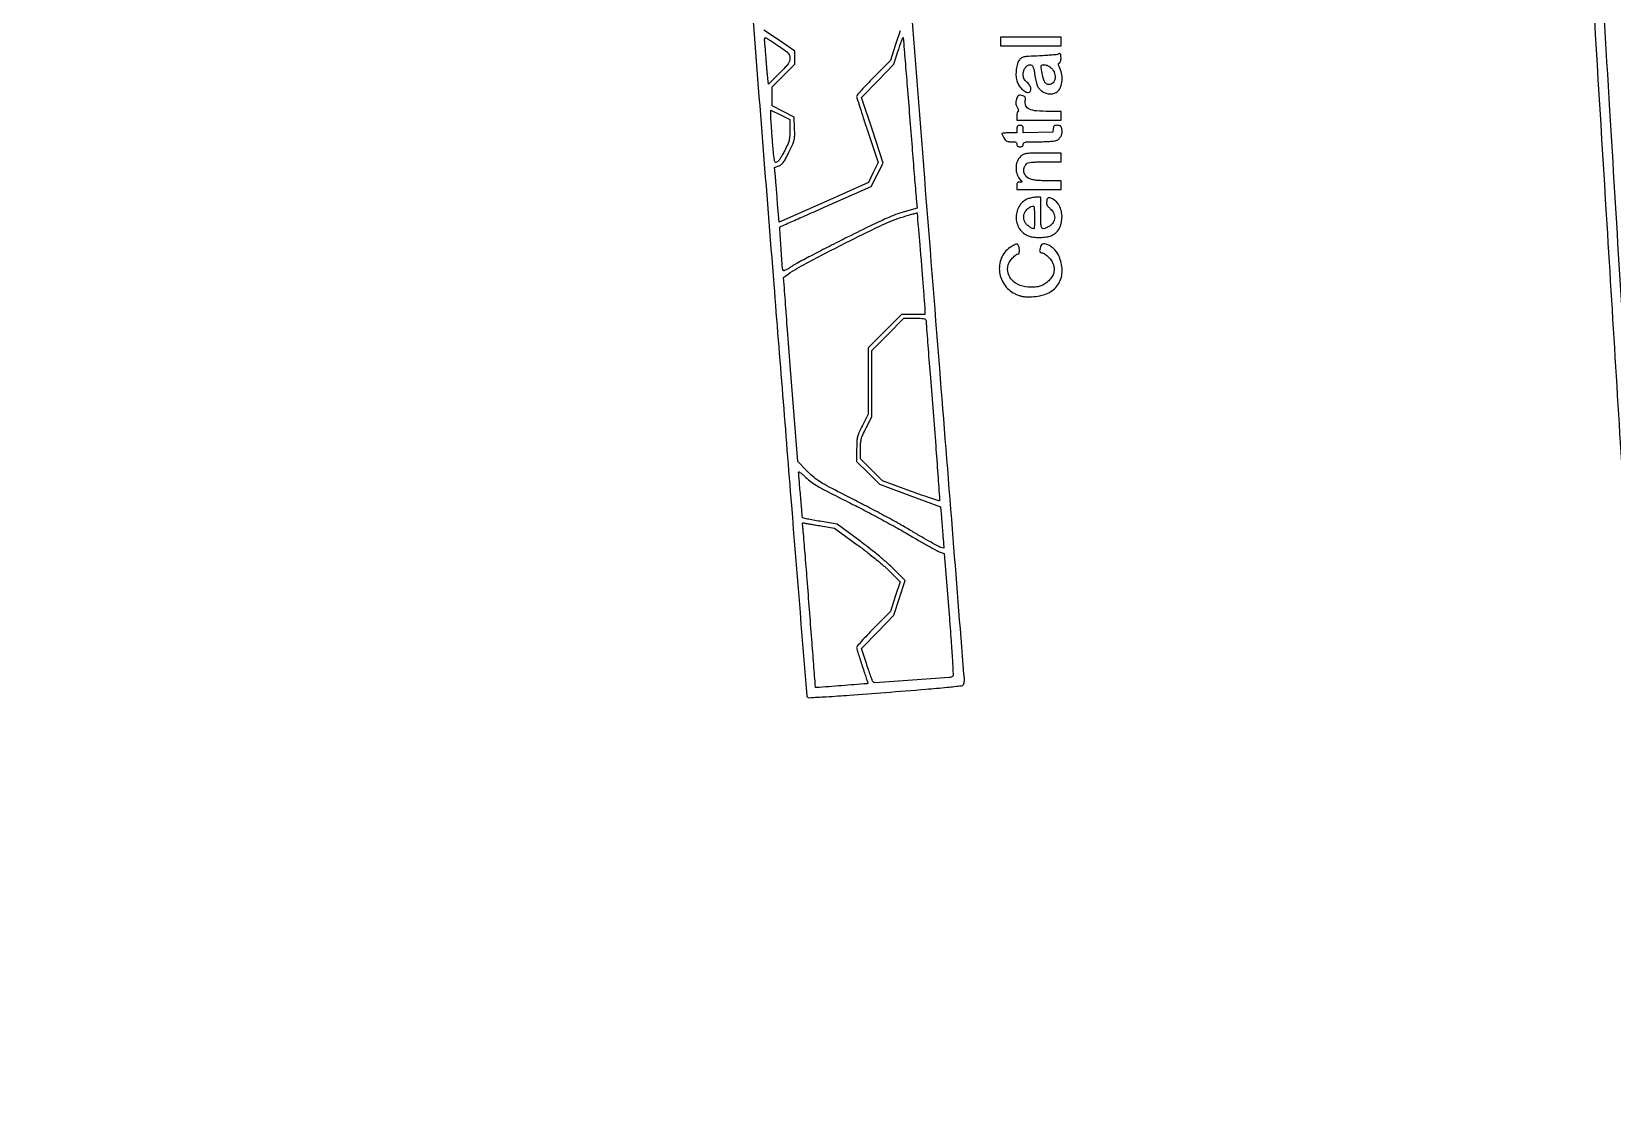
# Model space of a CAD drawing. Extents: x 56 to 1133, y 13 to 780.
# Drawn here: x 55.6 to 161.6, y 13.2 to 84.6 of the extents above; entities that cross this region are included whole.
import ezdxf

# ---------------------------------------------------------------- set-up
doc = ezdxf.new("R2010")
doc.units = 0
doc.header["$MEASUREMENT"] = 0

msp = doc.modelspace()

# ---------------------------------------------------------------- linework, layer by layer
for points in [[(353.926509, 289.492281, 0.000002), (353.135196, 271.808383, 0.000001), (351.87328, 243.604138, 0.000001), (350.438387, 211.532116, 0.000001), (349.017659, 179.775, -0.000003), (345.455025, 100.147273, -0.000039)], [(529.032925, 286.436984, -0.000002), (529.83462, 265.012438, -0.000004), (530.769888, 240.009811, -0.000003), (531.839084, 211.4154, 0.000001), (532.991169, 180.601107, 0.000001), (534.178651, 148.843697, 0.000001), (535.23949, 120.47627, 0.000003), (535.941746, 101.701946, 0.000115)], [(340.916813, 486.835527, -0.000001), (340.895598, 462.377991, -0.192633)], [(155.796555, 260.260169, -0.000003), (159.907504, 327.615368)], [(163.406072, 396.054539, 0.000001), (162.165978, 375.874225, 0.000138)], [(1130.14234, 577.288816, 0.000001), (1112.945079, 577.188951, 0.000111)], [(155.079081, 173.110038, 0.000001), (156.290234, 153.025371, 0.00004), (157.629225, 130.851335, 0.000024), (159.21966, 104.569869, 0.000076), (161.17517, 72.362753, 0.000277), (162.430743, 51.921908, 0.000008), (163.410843, 36.112905, 0.184645)], [(669.186, 575.9568), (669.186, 315.444661), (669.186, 54.932523), (668.36115, 54.830213, -0.000764), (665.751187, 54.510534, -0.000568), (662.867724, 54.165146, -0.000084), (659.95689, 53.820326, -0.028233), (659.73195, 53.806521), (659.5416, 53.8056), (659.5416, 273.9771, -0.000009), (659.54438, 420.999454, -0.000183), (659.562766, 466.606012, -0.000011), (659.584417, 494.02232, -0.413976)], [(344.226992, 72.750501, -0.000001), (343.466744, 55.819613, -0.187275)], [(340.275612, 460.29304, 0.000001), (337.392807, 449.674757, 0.000025)], [(528.70788, 577.073614, 0.000003), (528.686579, 549.005158, 0.000159)], [(308.265541, 303.202231, -0.000001), (310.164009, 315.537643, -0.000018), (312.264289, 329.18101, -0.000011), (314.752336, 345.3372)], [(360.940764, 333.822126, -0.000001), (360.44584, 323.043955, -0.170109)], [(355.392322, 322.604426, -0.000001), (354.965384, 312.885284, -0.000128)], [(260.869416, 166.221373, 0.000003), (255.934596, 146.925226, 0.000002), (249.973054, 123.613399, 0.000002), (243.974285, 100.155274, 0.000003), (238.914954, 80.37, -0.000178), (234.485589, 63.073493, -0.000323), (230.851402, 48.941065, -0.000034), (227.663535, 36.580924, -0.03211), (227.479543, 36.019478, -0.02998), (226.715747, 34.400533, -0.034449), (225.794183, 32.961608, -0.037055), (224.758594, 31.763045, -0.050808), (223.653459, 30.86458, -0.012703), (223.335481, 30.667132, -0.011649), (222.998677, 30.480073, -0.01174), (222.690398, 30.32726, -0.037029), (222.474854, 30.245464, -0.067136), (221.984433, 30.169034, -0.002479), (220.104967, 30.139767, -0.002352), (217.028052, 30.121583, -0.000302), (210.427145, 30.1176), (198.81, 30.1176), (198.81, 216.027253)], [(227.767433, 395.219951, -0.000003), (234.201262, 370.109926, -0.000073)], [(407.3347, 444.924004, -0.000004), (413.387069, 422.577)], [(406.87465, 449.277685, 0.000002), (404.013931, 459.83339, 0.00469)], [(659.189342, 332.340905, -0.000015), (659.196643, 226.03005, -0.00003)], [(100.199925, 227.461573, 0.000002), (100.183224, 213.695865, 0.00019)], [(346.046626, 324.065198, -0.000002), (346.783149, 334.808066, -0.000171)], [(387.811867, 323.077935, -0.000002), (387.3112, 333.85371, -0.000177)], [(256.639503, 285.213423, -0.000008), (250.206037, 310.371325, -0.000008), (243.778362, 335.510065, -0.000008), (238.170886, 357.443994, -0.000033)], [(228.352789, 36.404895, 0.000005), (234.791511, 61.503492, 0.000122)], [(198.4716, 216.0261), (198.4716, 30.1176), (189.472166, 30.1176), (180.472732, 30.1176), (172.277216, 33.277511), (164.0817, 36.437422), (164.014955, 36.978761, -0.015446), (163.974196, 37.421583, -0.000004), (162.762091, 57.304054, -0.000077), (161.422203, 79.341278, -0.000047), (159.843611, 105.41107), (155.739012, 173.30204)], [(103.841169, 86.8517, 0.000141), (105.35452, 67.65607, 0.000303), (106.535492, 52.844195, 0.000007), (107.560695, 40.085582, 0.17815), (107.606311, 39.986849, 0.213136), (107.716552, 39.944672, 0.00117), (108.872304, 40.010525, 0.003626), (110.425953, 40.11401, 0.001034), (112.835931, 40.297109, 0.000854), (115.546016, 40.513306, 0.004871), (116.984919, 40.644691, 0.003171), (117.93124, 40.74647, 0.205301), (118.071815, 40.82667, 0.095133), (118.106679, 40.897454, 0.033117), (118.129557, 41.0093, 0.031476), (118.138978, 41.138799, 0.031798), (118.132009, 41.26801, -0.009577), (118.106843, 41.523188, -0.000003), (117.335955, 51.243104, -0.000056), (116.481551, 62.032363, -0.000034), (115.473882, 74.7864, 0.000062), (114.397634, 88.398748, 0.000065), (113.331387, 101.841216, 0.000062)], [(113.824181, 84.685757), (113.500956, 83.691128), (113.177732, 82.6965), (112.044166, 81.553305, 0.005215), (111.609724, 81.105935, 0.007988), (111.243585, 80.70842, 0.003527), (110.94127, 80.364638, 0.180485), (110.9106, 80.282439, 0.075666), (110.92504, 80.187566, 0.000822), (111.121956, 79.5593, 0.002562), (111.354343, 78.835072, 0.001662), (111.63011, 77.999972), (112.34962, 75.845175), (112.027959, 75.172903), (111.706299, 74.500631), (108.706999, 73.167539), (105.7077, 71.834447), (105.609813, 73.077773, 0.000364), (105.568515, 73.597475, 0.000337), (105.525379, 74.130848, 0.000336), (105.486331, 74.605719, 0.001127), (105.459838, 74.916759), (105.407751, 75.512418), (105.68743, 75.613551, 0.078137), (105.852355, 75.704279, 0.069182), (105.98945, 75.844602, 0.037821), (106.13964, 76.08415, 0.0073), (106.371437, 76.540692, 0.007117), (106.625972, 77.079992, 0.048296), (106.721456, 77.358554, 0.05585), (106.755299, 77.634293, 0.011311), (106.749333, 78.1281), (106.7229, 78.8895), (105.982856, 79.2702), (105.242812, 79.6509), (105.242606, 80.287164), (105.2424, 80.923428), (106.0038, 81.6813), (106.7652, 82.439172), (106.7652, 82.881626), (106.7652, 83.324079), (105.72885, 84.02549), (104.6925, 84.7269)], [(163.566867, 35.918692, 0.000099), (165.998905, 34.963352, 0.000988)]]:
    msp.add_lwpolyline(points, format="xyb")
for points in [[(105.68655, 83.652092, -0.005493), (106.148092, 83.336287, -0.055127), (106.323241, 83.182298, -0.120723), (106.400831, 83.039992, -0.064814), (106.4268, 82.8405, -0.073081), (106.397152, 82.638736, -0.078968), (106.31086, 82.45983, -0.039413), (106.126444, 82.23447, -0.005852), (105.714727, 81.81519), (105.002654, 81.106816), (104.956132, 81.478658, -0.006511), (104.935022, 81.667303, -0.002255), (104.909329, 81.940081, -0.002239), (104.88372, 82.240919, -0.002602), (104.862131, 82.5273, 0.001587), (104.840233, 82.825863, 0.001093), (104.813601, 83.164097, 0.001101), (104.786547, 83.489447, 0.002247), (104.763598, 83.74472, -0.006377), (104.739853, 84.035799, -0.051898), (104.74453, 84.169174, -0.230888), (104.776281, 84.21633, -0.271267), (104.829423, 84.216043, -0.010996), (104.906477, 84.168038, -0.000696), (105.129416, 84.021798, -0.001023), (105.394492, 83.846611, -0.00076)], [(114.462586, 78.920937, 0.000222), (114.624652, 76.867808, 0.000329), (114.768715, 75.068017, 0.000144), (114.893288, 73.530004, 0.006598), (114.923142, 73.214358), (114.969538, 72.784417), (114.103319, 72.544195, 0.026209), (113.520263, 72.349079, 0.012177), (112.784884, 72.038435, 0.007818), (111.756306, 71.554607, 0.002138), (110.1492, 70.759194, 0.002132), (108.929672, 70.142587, 0.002785), (107.819894, 69.567695, 0.002061), (106.894849, 69.07707, 0.025819), (106.555847, 68.872291, -0.012522), (106.358146, 68.745574, -0.020084), (106.182802, 68.648692, -0.015023), (106.038921, 68.581906, -0.322341), (105.995693, 68.591533, -0.165928), (105.928025, 68.751955, -0.001442), (105.837214, 70.096779, -0.000941), (105.75116, 71.468344, -0.330576), (105.80448, 71.550126, 0.015346), (105.861538, 71.57326, 0.000032), (106.737846, 71.960347, 0.000223), (107.723615, 72.396385, 0.000138), (108.8802, 72.90898), (111.8835, 74.241028), (112.29094, 75.025662), (112.698381, 75.810296), (111.964114, 78.01316), (111.229846, 80.216024), (112.321658, 81.329362), (113.413471, 82.4427), (113.700863, 83.350223, -0.003721), (113.813241, 83.696124, -0.0064), (113.912671, 83.982323, -0.001851), (114.001086, 84.223884, -0.546829), (114.01834, 84.22766, -0.177251), (114.03206, 84.198099, -0.000041), (114.161248, 82.6564, -0.000808), (114.301621, 80.946312, -0.000489)], [(124.418928, 83.105928, -0.174058), (124.368611, 83.082195, -0.002446), (124.029503, 83.051189, -0.006481), (123.632349, 83.022014, -0.004183), (123.171681, 82.998038, 0.003079), (122.4241, 82.960783, 0.033832), (122.126242, 82.923783, 0.089407), (121.955314, 82.857571, 0.093794), (121.821543, 82.73666, 0.092388), (121.691016, 82.476197, 0.039677), (121.613081, 82.093676, 0.038997), (121.595051, 81.68156, 0.057263), (121.648706, 81.323232, 0.073587), (121.768125, 81.048429, 0.055582), (121.972213, 80.789711, 0.058579), (122.208722, 80.600473, 0.14036), (122.422691, 80.5392, 0.260187), (122.554226, 80.612618, 0.172529), (122.591307, 80.785798, 0.10389), (122.508932, 81.020307, 0.076579), (122.3316, 81.231827, -0.034312), (122.211481, 81.352774, -0.062514), (122.134323, 81.468386, -0.067821), (122.091986, 81.592719, -0.048229), (122.0778, 81.739443, -0.067944), (122.112237, 81.991692, -0.084152), (122.212904, 82.205929, -0.099296), (122.362138, 82.34939, -0.142894), (122.536983, 82.4004, -0.137567), (122.649049, 82.368972, -0.152125), (122.723251, 82.284716, -0.054387), (122.781851, 82.102668, -0.005636), (122.867639, 81.66015, 0.009733), (122.950534, 81.250548, 0.041202), (123.0248, 81.011737, 0.063412), (123.119488, 80.842662, 0.050043), (123.260588, 80.68725, 0.077728), (123.490317, 80.537238, 0.071873), (123.761124, 80.459415, 0.072919), (124.039188, 80.461985, 0.084342), (124.290124, 80.54601, 0.158239), (124.531593, 80.797273, 0.074392), (124.667559, 81.231984, 0.068877), (124.676053, 81.728987, 0.087984), (124.542687, 82.166369, -0.013074), (124.464152, 82.330904, -0.075176), (124.438553, 82.423717, -0.177412), (124.45215, 82.481236, -0.156535), (124.500387, 82.520002, 0.162745), (124.546527, 82.558011, 0.058698), (124.583344, 82.63585, 0.048199), (124.607729, 82.740837, 0.032985), (124.6158, 82.863045, 0.030337), (124.604884, 83.042783, 0.14088), (124.56469, 83.137526, 0.309846), (124.501364, 83.156335, 0.118852)], [(123.969764, 82.177364, -0.120708), (124.184831, 81.822727, -0.128987), (124.204409, 81.418004, -0.178325), (124.029526, 81.139781, -0.229559), (123.737692, 81.078982, -0.134979), (123.593881, 81.160227, -0.096411), (123.489577, 81.314006, -0.048849), (123.403725, 81.585619, -0.009876), (123.308672, 82.08315, -0.013244), (123.279972, 82.28314, -0.166562), (123.295948, 82.356638, -0.232854), (123.351328, 82.392064, -0.027894), (123.50063, 82.4004, -0.063428), (123.618043, 82.385445, -0.047641), (123.740577, 82.340914, -0.044678), (123.8604, 82.270209, -0.040776)], [(121.652706, 80.152993, 0.026723), (121.591143, 79.96073, 0.079604), (121.577713, 79.823538, 0.079), (121.607779, 79.688431, 0.026051), (121.692604, 79.50285, -0.02557), (121.733515, 79.413572, -0.050261), (121.754938, 79.338541, -0.084503), (121.755396, 79.288103, -0.368225), (121.734383, 79.2702, 0.286204), (121.703638, 79.251031, 0.048343), (121.678177, 79.183221, 0.040271), (121.660567, 79.087567, 0.025397), (121.6548, 78.9741), (121.6548, 78.678), (123.1353, 78.678), (124.6158, 78.678), (124.6158, 78.9741), (124.6158, 79.2702), (123.83325, 79.272218, -0.018901), (122.970886, 79.307056, -0.085411), (122.48439, 79.430544, -0.180684), (122.253931, 79.656939, -0.156825), (122.211274, 79.994588, 0.025188), (122.231414, 80.142777, 0.129761), (122.217249, 80.223661, 0.16979), (122.167341, 80.275356, 0.051292), (122.06386, 80.314792, 0.017355), (121.868819, 80.359825, 0.142737), (121.778979, 80.351595, 0.179169), (121.71787, 80.296963, 0.030863)], [(106.4268, 78.023071, -0.013317), (106.415435, 77.596442, -0.04696), (106.375264, 77.325358, -0.044858), (106.284293, 77.060311, -0.0114), (106.089156, 76.649103, -0.013167), (105.94781, 76.385511, -0.016434), (105.802301, 76.148928, -0.014742), (105.669501, 75.960431, -0.109476), (105.586768, 75.889394, -0.066739), (105.493836, 75.854614, -0.291376), (105.441051, 75.873417, -0.123081), (105.407368, 75.949537, -0.010652), (105.375335, 76.160963, -0.010915), (105.316637, 76.70624, -0.002368), (105.240333, 77.650081, -0.002001), (105.172254, 78.594917, -0.016983), (105.1578, 79.020315), (105.1578, 79.353415), (105.7923, 79.039456), (106.4268, 78.725497)], [(121.6548, 78.0858), (121.6548, 77.832), (121.14015, 77.832, 0.011601), (120.944919, 77.82747, 0.021009), (120.78576, 77.813362, 0.018765), (120.668655, 77.793507, 0.488834), (120.656415, 77.76855, 0.008783), (120.83143, 77.424811, 0.096557), (120.928381, 77.305172, 0.146832), (121.048828, 77.253441, 0.028531), (121.28768, 77.2398, -0.014928), (121.4885, 77.233803, -0.093309), (121.58776, 77.208902, -0.187097), (121.637152, 77.157864, -0.100105), (121.6548, 77.0706, 0.07578), (121.666861, 76.991477, 0.149477), (121.702388, 76.93947, 0.124434), (121.766238, 76.910407, 0.044917), (121.8663, 76.9014, 0.044917), (121.966362, 76.910407, 0.124434), (122.030212, 76.93947, 0.149477), (122.065739, 76.991477, 0.07578), (122.0778, 77.0706, -0.215634), (122.12001, 77.163923, -0.140478), (122.22865, 77.215353, -0.037557), (122.468636, 77.23651, -0.002913), (123.11415, 77.241047, 0.007348), (123.568943, 77.248278, 0.01387), (123.935206, 77.269668, 0.015074), (124.214777, 77.302306, 0.080686), (124.360595, 77.348595, 0.098677), (124.52346, 77.476339, 0.082015), (124.637848, 77.664898, 0.078504), (124.688947, 77.888222, 0.078701), (124.668641, 78.116219, 0.048876), (124.62857, 78.228222, 0.124052), (124.574097, 78.29448, 0.117764), (124.492788, 78.328992, 0.041764), (124.366008, 78.3396, 0.036908), (124.234614, 78.329888, 0.140308), (124.160444, 78.296198, 0.146971), (124.117266, 78.229393, 0.041868), (124.092669, 78.10695), (124.0659, 77.8743), (123.07185, 77.850465), (122.0778, 77.82663), (122.0778, 78.083115, 0.029402), (122.069655, 78.221502, 0.143981), (122.039209, 78.292802, 0.174228), (121.978588, 78.32883, 0.047847), (121.8663, 78.3396, 0.047675), (121.754253, 78.328892, 0.173074), (121.693575, 78.29307, 0.144586), (121.663026, 78.22231, 0.030103)], [(121.968433, 76.307877, 0.114334), (121.717115, 75.994923, 0.09066), (121.601907, 75.575542, 0.088324), (121.641401, 75.132549, 0.10069), (121.832364, 74.752682), (122.005481, 74.5326), (121.83014, 74.5326, 0.074696), (121.743446, 74.519576, 0.16857), (121.690562, 74.480836, 0.12123), (121.662656, 74.407431, 0.03051), (121.6548, 74.2788), (121.6548, 74.025), (123.1353, 74.025), (124.6158, 74.025), (124.6158, 74.3211), (124.6158, 74.6172), (123.724783, 74.6172, -0.009299), (123.318542, 74.624756, -0.016521), (122.984692, 74.648242, -0.01976), (122.720915, 74.686164, -0.05342), (122.539845, 74.740008, -0.105037), (122.268405, 74.927744, -0.132268), (122.124214, 75.195876, -0.137578), (122.136971, 75.492015, -0.117767), (122.300885, 75.758799, -0.136534), (122.414851, 75.823148, -0.034681), (122.626085, 75.860123, -0.021119), (122.959321, 75.880716, -0.004872), (123.522043, 75.8862), (124.6158, 75.8862), (124.6158, 76.1823), (124.6158, 76.4784), (123.400509, 76.4784, 0.003616), (122.690235, 76.473263, 0.026019), (122.348532, 76.45051, 0.056113), (122.136564, 76.400739, 0.081123)], [(122.369706, 73.398402, 0.161895), (121.791268, 72.878874, 0.144133), (121.605073, 72.089711, 0.145728), (121.876552, 71.331931, 0.166017), (122.50661, 70.893134, 0.050091), (122.871011, 70.827125, 0.031197), (123.305526, 70.819855, 0.031377), (123.721224, 70.865086, 0.07133), (124.021103, 70.962313, 0.171351), (124.526812, 71.478192, 0.123037), (124.681475, 72.277246, 0.125921), (124.441612, 73.04135, 0.182604), (123.886566, 73.467581, 0.061163), (123.790869, 73.484153, 0.196432), (123.731053, 73.463086, 0.137322), (123.689996, 73.399217, 0.025249), (123.655275, 73.262026, 0.049653), (123.640621, 73.113238, 0.10964), (123.665339, 73.002422, 0.083007), (123.740183, 72.893841, 0.020284), (123.898059, 72.743458, -0.106099), (124.133036, 72.427105, -0.144922), (124.182162, 72.077501, -0.14076), (124.032828, 71.750086, -0.097928), (123.711912, 71.496902, -0.066871), (123.452568, 71.405399, -0.347994), (123.325991, 71.468764, -0.103809), (123.270949, 71.703826, -0.005785), (123.2622, 72.4599), (123.2622, 73.5174), (122.94495, 73.514089, 0.028322), (122.804671, 73.504667, 0.018694), (122.645106, 73.47874, 0.01883), (122.491353, 73.441746, 0.034268)], [(115.226101, 69.321512, -0.000652), (115.32284, 68.10529, -0.000957), (115.404445, 67.035824, -0.000443), (115.471439, 66.124176, -0.017903), (115.478762, 65.92455), (115.479, 65.6496), (114.697584, 65.6496), (113.916168, 65.6496), (112.794084, 64.529825), (111.672, 63.410051), (111.672, 61.186435), (111.672, 58.962819), (111.2913, 58.2048, 0.009088), (111.057191, 57.716741, 0.048424), (110.960826, 57.437508, 0.049297), (110.920779, 57.147067, 0.009627), (110.9106, 56.618477), (110.9106, 55.790172), (111.672943, 55.030536), (112.435286, 54.2709), (114.485893, 53.507865), (116.5365, 52.74483), (116.593465, 52.027365, 0.000291), (116.619307, 51.704284, 0.00018), (116.650014, 51.324865, 0.000181), (116.680602, 50.950285, 0.000326), (116.705978, 50.643382), (116.761524, 49.976863), (116.553569, 50.029056, -0.063505), (116.413393, 50.083868, -0.002213), (115.900435, 50.366774, -0.004093), (115.297579, 50.709246, -0.002846), (114.622157, 51.105441, 0.006563), (113.796808, 51.581371, 0.003108), (112.721021, 52.17429, 0.00308), (111.587689, 52.780763, 0.004352), (110.570378, 53.305852, -0.00193), (109.075827, 54.068126, -0.019261), (108.464191, 54.413486, -0.038989), (108.052648, 54.713849, -0.021744), (107.599204, 55.137886), (106.956351, 55.7937), (106.476107, 61.958481, -0.000402), (106.293768, 64.323705, -0.000668), (106.144313, 66.318071, -0.000022), (106.011649, 68.121772, -0.251451), (106.020981, 68.142709, -0.041885), (107.221571, 68.920873, -0.005536), (109.911682, 70.322339, -0.00576), (112.630056, 71.661348, -0.038097), (114.0408, 72.208547, -0.002285), (114.382966, 72.310389, -0.003709), (114.674709, 72.393428, -0.000683), (114.931935, 72.464206, -0.233212), (114.951388, 72.460443, -0.211562), (114.961463, 72.442198, -0.000058), (115.041279, 71.531403, -0.001031), (115.127711, 70.519797, -0.000624)], [(122.8392, 72.1638, -0.005725), (122.835857, 71.871851, -0.009525), (122.82554, 71.626061, -0.0036), (122.811451, 71.419789, -0.392299), (122.792699, 71.4024, -0.127898), (122.641235, 71.441788, -0.040651), (122.445895, 71.572604, -0.041133), (122.267925, 71.73959, -0.085787), (122.166636, 71.899774, -0.119177), (122.113917, 72.23614, -0.114633), (122.219213, 72.564808, -0.115561), (122.457647, 72.811484, -0.122601), (122.77575, 72.919838, -0.406487), (122.801148, 72.898967, -0.00676), (122.820562, 72.699964, -0.013115), (122.834641, 72.455375, -0.007818)], [(121.276602, 70.19417, 0.151901), (120.661016, 69.538616, 0.132141), (120.48278, 68.610391, 0.126499), (120.793686, 67.686794, 0.133821), (121.506629, 67.050865, 0.024865), (121.749504, 66.944558, 0.037736), (121.970449, 66.879243, 0.035023), (122.210473, 66.844934, 0.017992), (122.514237, 66.834, 0.086071), (123.58427, 67.019572, 0.136611), (124.338925, 67.552625, 0.147222), (124.675051, 68.365862, 0.106), (124.564978, 69.347893, 0.036404), (124.436359, 69.655873, 0.050163), (124.275026, 69.908338, 0.053722), (124.076576, 70.110471, 0.051921), (123.837451, 70.268338, 0.042573), (123.6092, 70.363408, 0.107129), (123.430842, 70.380605, 0.161276), (123.305637, 70.3221, 0.138893), (123.230922, 70.19685, 0.019382), (123.187993, 70.007612, 0.075449), (123.183957, 69.887937, 0.164689), (123.215503, 69.821509, 0.20297), (123.278115, 69.795, -0.141163), (123.474146, 69.73853, -0.045782), (123.716254, 69.553542, -0.045224), (123.937189, 69.309852, -0.069855), (124.074898, 69.061679, -0.067838), (124.148765, 68.748516, -0.085377), (124.126718, 68.451816, -0.083238), (124.005713, 68.173868, -0.060982), (123.788994, 67.915791, -0.035852), (123.518528, 67.697613, -0.064883), (123.266316, 67.567096, -0.060291), (122.976527, 67.500001, -0.027021), (122.5854, 67.47923, -0.081314), (121.885801, 67.59446, -0.11473), (121.350458, 67.925616, -0.133659), (121.067889, 68.41615, -0.132334), (121.071446, 68.984239, -0.082871), (121.172557, 69.201961, -0.037107), (121.370263, 69.449312, -0.034663), (121.589439, 69.65473, -0.172612), (121.745891, 69.7104, 0.346864), (121.799684, 69.752822, 0.046545), (121.821569, 69.905614, 0.044964), (121.814069, 70.090113, 0.059047), (121.772649, 70.253381, 0.083206), (121.717321, 70.347285, 0.252982), (121.650694, 70.373647, 0.092224), (121.542842, 70.339962, 0.007169)], [(115.5636, 65.218769, 0.019124), (115.568946, 65.079046, 0.000063), (115.701409, 63.353438, 0.000351), (115.852894, 61.401179, 0.00022), (116.032736, 59.117304, -0.000721), (116.209557, 56.842662, -0.001191), (116.351574, 54.920685, -0.000075), (116.474907, 53.192028, -0.217452), (116.459357, 53.150357, -0.284627), (116.420068, 53.141124, -0.000766), (115.875327, 53.324862, -0.004161), (115.257018, 53.540223, -0.002544), (114.530871, 53.804117), (112.6449, 54.500391), (111.90465, 55.229882), (111.1644, 55.959372), (111.1644, 56.618477, -0.016192), (111.177483, 57.022354, -0.049461), (111.22209, 57.29257, -0.0417), (111.322937, 57.572487, -0.009071), (111.5451, 58.0356), (111.9258, 58.793619), (111.9258, 61.014883), (111.9258, 63.236147), (113.003229, 64.315974), (114.080659, 65.3958), (114.822129, 65.3958, -0.004481), (115.27961, 65.3917, -0.054164), (115.453866, 65.3696, -0.18318), (115.532931, 65.31589, -0.154139)], [(110.3184, 53.083506, -0.004667), (111.335782, 52.564185, -0.003283), (112.470941, 51.961805, -0.003313), (113.549699, 51.370988, -0.006938), (114.3792, 50.894324, 0.002877), (115.068006, 50.491031, 0.003754), (115.703003, 50.130465, 0.002796), (116.238648, 49.835524, 0.034504), (116.450364, 49.738746), (116.787229, 49.612036), (117.109534, 45.519036, -0.001483), (117.243365, 43.752579, -0.003779), (117.326935, 42.470581, -0.000854), (117.384341, 41.44341, -0.274429), (117.348271, 41.374388, -0.120897), (117.120248, 41.300604, -0.000579), (114.65159, 41.124628, -0.000347), (112.138736, 40.950178, -0.228669), (112.013556, 41.00032, -0.095194), (111.976615, 41.060521, -0.002261), (111.861166, 41.370959, -0.004894), (111.730601, 41.738037, -0.003294), (111.588394, 42.159587), (111.229896, 43.245874), (112.321003, 44.359187), (113.41211, 45.4725), (113.786827, 46.63707), (114.161544, 47.80164), (113.403222, 48.56769, 0.017305), (112.99741, 48.95021, 0.007433), (112.431099, 49.433424, 0.007074), (111.784868, 49.953207, 0.007005), (111.1221, 50.456229), (109.5993, 51.578719), (108.43605, 51.775272, -0.003871), (107.989919, 51.854212, -0.006368), (107.613995, 51.928698, -0.001656), (107.290562, 51.998195, -0.342796), (107.271066, 52.021562, 0.012316), (107.268743, 52.06055, 0.000054), (107.233401, 52.479161, 0.000261), (107.192959, 52.954605, 0.000165), (107.145282, 53.5095, -0.000617), (107.097669, 54.069601, -0.000908), (107.057345, 54.561728, -0.000414), (107.024064, 54.981542, -0.017325), (107.020117, 55.071952, -0.570483), (107.050247, 55.090132, -0.033378), (107.162223, 55.019823, -0.024674), (107.318744, 54.894091, -0.012165), (107.50545, 54.720011, 0.036461), (107.865426, 54.415666, 0.025519), (108.310544, 54.125349, 0.013656), (109.001088, 53.74846, 0.002414)], [(108.4995, 51.471536), (109.4301, 51.325796), (110.9529, 50.202328, -0.006851), (111.585358, 49.722202, -0.006189), (112.226436, 49.208643, -0.00621), (112.789316, 48.734341, -0.019563), (113.14994, 48.397208), (113.824181, 47.715557), (113.500956, 46.720928), (113.177732, 45.7263), (112.044166, 44.583105, 0.005282), (111.609726, 44.135618, 0.008083), (111.243585, 43.737733, 0.003607), (110.941586, 43.39375, 0.180235), (110.9106, 43.310582, 0.070702), (110.923324, 43.22105, 0.002514), (111.02217, 42.886598, 0.004602), (111.144894, 42.492102, 0.003202), (111.290414, 42.048841, -0.001884), (111.434587, 41.613559, -0.00311), (111.552705, 41.244637, -0.00041), (111.655063, 40.917017, -0.318166), (111.649964, 40.901321, -0.141721), (111.595959, 40.88105, -0.000083), (109.897064, 40.749397, -0.00005), (108.186791, 40.61732, -0.277785), (108.158799, 40.631361, -0.122001), (108.153169, 40.648286, -0.000008), (108.033483, 42.173089, -0.000313), (107.902408, 43.856855, -0.000189), (107.749012, 45.8532, 0.000413), (107.593075, 47.87075, 0.000628), (107.453936, 49.623442, 0.000222), (107.331301, 51.135663, 0.016291), (107.303126, 51.381868, -0.010828), (107.279481, 51.570241, -0.118873), (107.289545, 51.645217, -0.303136), (107.329311, 51.673133, -0.076081), (107.411975, 51.662455, 0.024727), (107.515536, 51.63811, 0.001915), (107.796167, 51.587736, 0.002615), (108.131632, 51.53065, 0.001994)]]:
    msp.add_lwpolyline(points, format="xyb", close=True)
msp.add_lwpolyline([(120.555, 83.9655), (120.555, 83.6694), (122.5854, 83.6694), (124.6158, 83.6694), (124.6158, 83.9655), (124.6158, 84.2616), (122.5854, 84.2616), (120.555, 84.2616)], close=True)

doc.saveas('drawing.dxf')
